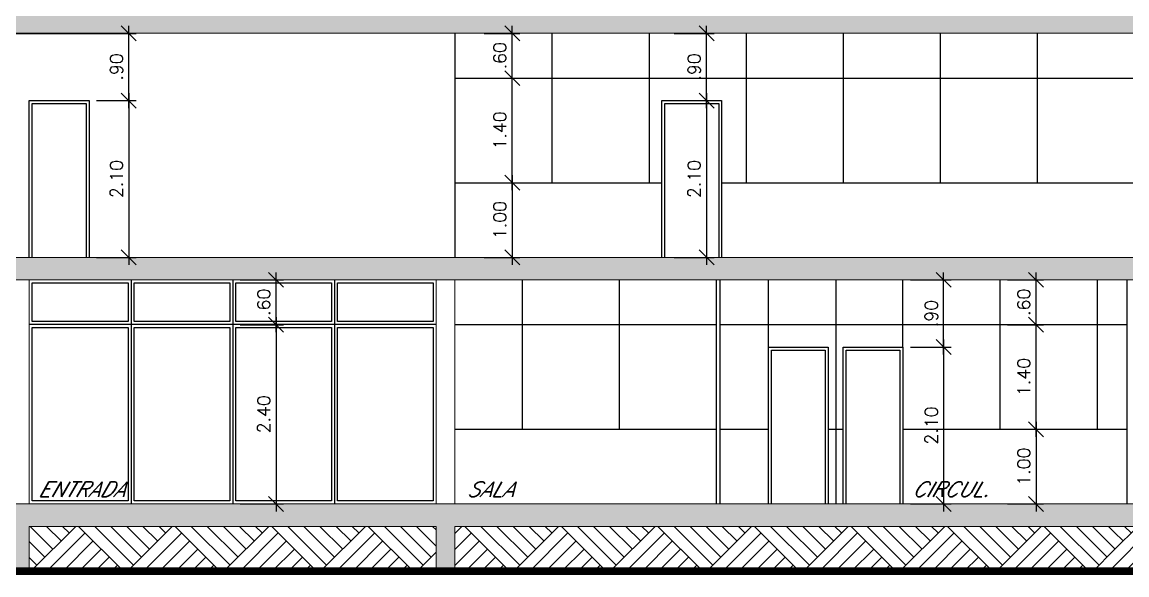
# Model space of a CAD drawing. Header units: millimetres. Extents: x 521 to 1055, y 261 to 520.
# Drawn here: x 854.61 to 869.4, y 453.61 to 461.01 of the extents above; entities that cross this region are included whole.
import ezdxf

# ---------------------------------------------------------------- set-up
doc = ezdxf.new("R2010")
doc.units = ezdxf.units.MM
doc.linetypes.add('CONTINU', pattern=[0])
doc.layers.add('0.1', color=8, linetype='Continuous', lineweight=13)
doc.styles.add('ROMANS', font='romans')
doc.styles.get("Standard").update_dxf_attribs({"font": 'romans.shx'})
doc.dimstyles.new('Fares Eng - 50', dxfattribs={"dimscale": 2, "dimtxt": 0.085, "dimasz": 0.1, "dimexe": 0.05, "dimexo": 0.05, "dimgap": 0.04, "dimtad": 1, "dimzin": 4, "dimdsep": 46, "dimtxsty": 'ROMANS', "dimblk1": 'OBLIQUE', "dimblk2": 'OBLIQUE', "dimsah": 1, "dimcen": 0.05, "dimdle": 0.05, "dimclrd": 8, "dimclre": 8, "dimclrt": 8, "dimaunit": 1, "dimadec": 0, "dimazin": 0, "dimtfac": 1, "dimtix": 1, "dimtmove": 2, "dimatfit": 0, "dimldrblk": 'OPEN90', "dimfxl": 1, "dimtolj": 1, "dimtzin": 0, "dimarcsym": 0})
pattern_1 = [(50, (2.50527, -1.5628), (0.273277003, -0.02390863), [0.028575, -0.314325]), (355, (2.50527, -1.5628), (-0.05286424, 0.286584964), [0.02286, -0.25146]), (100.451, (2.52804, -1.56478), (0.22041375, 0.26267503), [0.024285, -0.267135]), (46.1842, (2.50527, -1.4866), (0.40661856, -0.06306349), [0.0428625, -0.4714875]), (96.6356, (2.53915, -1.49184), (0.35610635, 0.37113833), [0.0364275, -0.4007025]), (351.184, (2.50527, -1.4866), (0.3561069, 0.37113768), [0.03429, -0.37719]), (21, (2.54337, -1.50564), (0.22742232, -0.15339828), [0.028575, -0.314325]), (326, (2.54337, -1.50564), (0.09270304, 0.27628195), [0.02286, -0.25146]), (71.4514, (2.56232, -1.51842), (0.320124736, 0.12288429), [0.024285, -0.267135]), (37.5, (2.50527, -1.56279), (0.004632905, 0.126832558), [0, -0.248412, 0, -0.25527, 0, -0.2524125]), (7.5, (2.50527, -1.56279), (0.100229494, 0.150270862), [0, -0.145542, 0, -0.242697, 0, -0.0962025]), (327.5, (2.4203, -1.56279), (0.203385893, -0.008593116), [0, -0.09525, 0, -0.29718, 0, -0.394335]), (317.5, (2.3822, -1.56279), (0.222193772, 0.038139737), [0, -0.123825, 0, -0.197358, 0, -0.280035])]
pattern_2 = [(135, (2.5053, -1.5628), (-1.2931569, 0), [0.9144, -0.9144]), (135, (2.613, -1.455), (-1.2931569, 0), [0.9144, -0.9144]), (135, (2.7208, -1.3473), (-1.2931569, 0), [0.9144, -0.9144]), (135, (2.8286, -1.2395), (-1.2931569, 0), [0.9144, -0.9144]), (135, (2.9363, -1.1317), (-1.2931569, 0), [0.9144, -0.9144]), (135, (3.0441, -1.024), (-1.2931569, 0), [0.9144, -0.9144]), (135, (3.15185, -0.9162), (-1.2931569, 0), [0.9144, -0.9144]), (45, (1.8587, -0.9162), (1.2931569, 0), [0.9144, -0.9144]), (45, (1.7509, -0.80845), (1.2931569, 0), [0.9144, -0.9144]), (45, (1.6432, -0.7007), (1.2931569, 0), [0.9144, -0.9144]), (45, (1.5354, -0.5929), (1.2931569, 0), [0.9144, -0.9144]), (45, (1.4276, -0.4852), (1.2931569, 0), [0.9144, -0.9144]), (45, (1.3199, -0.3774), (1.2931569, 0), [0.9144, -0.9144]), (45, (1.2121, -0.2696), (1.2931569, 0), [0.9144, -0.9144])]

# ---------------------------------------------------------------- blocks, each defined once
blk = doc.blocks.new('_OBLIQUE')
at = {"color": 0, "linetype": 'ByBlock'}
blk.add_line((-0.5, -0.5), (0.5, 0.5), dxfattribs=at)
blk = doc.blocks.new('*D1822')
at = {"layer": '0.1', "color": 8, "linetype": 'CONTINU', "lineweight": -2, "transparency": 16777216}
for p, q in [((857.527, 456.956), (858.108, 456.956)), ((858.008, 457.056), (858.008, 454.456)), ((857.527, 454.556), (858.108, 454.556))]:
    blk.add_line(p, q, dxfattribs=at)
at = {"layer": 'DEFPOINTS', "color": 0, "linetype": 'CONTINU', "lineweight": -2, "transparency": 16777216}
for p in [(857.427, 456.956), (857.427, 454.556), (858.008, 454.556)]:
    blk.add_point(p, dxfattribs=at)
at = {"layer": '0.1', "color": 8, "linetype": 'CONTINU', "lineweight": -2, "transparency": 16777216, "xscale": 0.2, "yscale": 0.2, "zscale": 0.2}
for p, rotation in [((858.008, 456.956), 90), ((858.008, 454.556), 270)]:
    blk.add_blockref('_OBLIQUE', p, dxfattribs=dict(at, rotation=rotation))
at = {"layer": '0.1', "color": 8, "linetype": 'CONTINU', "lineweight": -2, "transparency": 16777216, "insert": (857.843, 455.756), "char_height": 0.17, "attachment_point": 5, "rotation": 90, "style": 'ROMANS'}
blk.add_mtext('\\A1;2.40', dxfattribs=at)
blk = doc.blocks.new('_Open90')
at = {"color": 0, "linetype": 'ByBlock', "lineweight": -2}
for p, q in [((0, 0), (-1, 0)), ((-0.5, 0.5), (0, 0)), ((0, 0), (-0.5, -0.5))]:
    blk.add_line(p, q, dxfattribs=at)
blk = doc.blocks.new('*D1823')
at = {"layer": '0.1', "color": 8, "linetype": 'CONTINU', "lineweight": -2, "transparency": 16777216}
for p, q in [((858.008, 456.856), (858.008, 457.656)), ((857.527, 457.556), (858.108, 457.556)), ((857.527, 456.956), (858.108, 456.956))]:
    blk.add_line(p, q, dxfattribs=at)
at = {"layer": 'DEFPOINTS', "color": 0, "linetype": 'CONTINU', "lineweight": -2, "transparency": 16777216}
for p in [(857.427, 457.556), (858.008, 457.556), (857.427, 456.956)]:
    blk.add_point(p, dxfattribs=at)
at = {"layer": '0.1', "color": 8, "linetype": 'CONTINU', "lineweight": -2, "transparency": 16777216, "xscale": 0.2, "yscale": 0.2, "zscale": 0.2}
for p, rotation in [((858.008, 457.556), 90), ((858.008, 456.956), 270)]:
    blk.add_blockref('_OBLIQUE', p, dxfattribs=dict(at, rotation=rotation))
at = {"layer": '0.1', "color": 8, "linetype": 'CONTINU', "lineweight": -2, "transparency": 16777216, "insert": (857.843, 457.256), "char_height": 0.17, "attachment_point": 5, "rotation": 90, "style": 'ROMANS'}
blk.add_mtext('\\A1;.60', dxfattribs=at)
blk = doc.blocks.new('*D1824')
at = {"layer": '0.1', "color": 8, "linetype": 'CONTINU', "lineweight": -2, "transparency": 16777216}
for p, q in [((866.502, 456.656), (867.048, 456.656)), ((866.948, 456.756), (866.948, 454.456)), ((866.502, 454.556), (867.048, 454.556))]:
    blk.add_line(p, q, dxfattribs=at)
at = {"layer": 'DEFPOINTS', "color": 0, "linetype": 'CONTINU', "lineweight": -2, "transparency": 16777216}
for p in [(866.402, 456.656), (866.402, 454.556), (866.948, 454.556)]:
    blk.add_point(p, dxfattribs=at)
at = {"layer": '0.1', "color": 8, "linetype": 'CONTINU', "lineweight": -2, "transparency": 16777216, "xscale": 0.2, "yscale": 0.2, "zscale": 0.2}
for p, rotation in [((866.948, 456.656), 90), ((866.948, 454.556), 270)]:
    blk.add_blockref('_OBLIQUE', p, dxfattribs=dict(at, rotation=rotation))
at = {"layer": '0.1', "color": 8, "linetype": 'CONTINU', "lineweight": -2, "transparency": 16777216, "insert": (866.783, 455.606), "char_height": 0.17, "attachment_point": 5, "rotation": 90, "style": 'ROMANS'}
blk.add_mtext('\\A1;2.10', dxfattribs=at)
blk = doc.blocks.new('*D1825')
at = {"layer": '0.1', "color": 8, "linetype": 'CONTINU', "lineweight": -2, "transparency": 16777216}
for p, q in [((866.948, 456.556), (866.948, 457.656)), ((866.502, 457.556), (867.048, 457.556)), ((866.502, 456.656), (867.048, 456.656))]:
    blk.add_line(p, q, dxfattribs=at)
at = {"layer": 'DEFPOINTS', "color": 0, "linetype": 'CONTINU', "lineweight": -2, "transparency": 16777216}
for p in [(866.402, 457.556), (866.948, 457.556), (866.402, 456.656)]:
    blk.add_point(p, dxfattribs=at)
at = {"layer": '0.1', "color": 8, "linetype": 'CONTINU', "lineweight": -2, "transparency": 16777216, "xscale": 0.2, "yscale": 0.2, "zscale": 0.2}
for p, rotation in [((866.948, 457.556), 90), ((866.948, 456.656), 270)]:
    blk.add_blockref('_OBLIQUE', p, dxfattribs=dict(at, rotation=rotation))
at = {"layer": '0.1', "color": 8, "linetype": 'CONTINU', "lineweight": -2, "transparency": 16777216, "insert": (866.783, 457.106), "char_height": 0.17, "attachment_point": 5, "rotation": 90, "style": 'ROMANS'}
blk.add_mtext('\\A1;.90', dxfattribs=at)
blk = doc.blocks.new('*D1826')
at = {"layer": '0.1', "color": 8, "linetype": 'CONTINU', "lineweight": -2, "transparency": 16777216}
for p, q in [((868.186, 455.656), (868.186, 454.456)), ((867.802, 455.556), (868.286, 455.556)), ((867.802, 454.556), (868.286, 454.556))]:
    blk.add_line(p, q, dxfattribs=at)
at = {"layer": 'DEFPOINTS', "color": 0, "linetype": 'CONTINU', "lineweight": -2, "transparency": 16777216}
for p in [(867.702, 455.556), (867.702, 454.556), (868.186, 454.556)]:
    blk.add_point(p, dxfattribs=at)
at = {"layer": '0.1', "color": 8, "linetype": 'CONTINU', "lineweight": -2, "transparency": 16777216, "xscale": 0.2, "yscale": 0.2, "zscale": 0.2}
for p, rotation in [((868.186, 455.556), 90), ((868.186, 454.556), 270)]:
    blk.add_blockref('_OBLIQUE', p, dxfattribs=dict(at, rotation=rotation))
at = {"layer": '0.1', "color": 8, "linetype": 'CONTINU', "lineweight": -2, "transparency": 16777216, "insert": (868.021, 455.056), "char_height": 0.17, "attachment_point": 5, "rotation": 90, "style": 'ROMANS'}
blk.add_mtext('\\A1;1.00', dxfattribs=at)
blk = doc.blocks.new('*D1827')
at = {"layer": '0.1', "color": 8, "linetype": 'CONTINU', "lineweight": -2, "transparency": 16777216}
for p, q in [((867.802, 456.956), (868.286, 456.956)), ((868.186, 455.456), (868.186, 457.056)), ((867.802, 455.556), (868.286, 455.556))]:
    blk.add_line(p, q, dxfattribs=at)
at = {"layer": 'DEFPOINTS', "color": 0, "linetype": 'CONTINU', "lineweight": -2, "transparency": 16777216}
for p in [(867.702, 456.956), (868.186, 456.956), (867.702, 455.556)]:
    blk.add_point(p, dxfattribs=at)
at = {"layer": '0.1', "color": 8, "linetype": 'CONTINU', "lineweight": -2, "transparency": 16777216, "xscale": 0.2, "yscale": 0.2, "zscale": 0.2}
for p, rotation in [((868.186, 456.956), 90), ((868.186, 455.556), 270)]:
    blk.add_blockref('_OBLIQUE', p, dxfattribs=dict(at, rotation=rotation))
at = {"layer": '0.1', "color": 8, "linetype": 'CONTINU', "lineweight": -2, "transparency": 16777216, "insert": (868.021, 456.256), "char_height": 0.17, "attachment_point": 5, "rotation": 90, "style": 'ROMANS'}
blk.add_mtext('\\A1;1.40', dxfattribs=at)
blk = doc.blocks.new('*D1828')
at = {"layer": '0.1', "color": 8, "linetype": 'CONTINU', "lineweight": -2, "transparency": 16777216}
for p, q in [((868.186, 456.856), (868.186, 457.656)), ((867.802, 457.556), (868.286, 457.556)), ((867.802, 456.956), (868.286, 456.956))]:
    blk.add_line(p, q, dxfattribs=at)
at = {"layer": 'DEFPOINTS', "color": 0, "linetype": 'CONTINU', "lineweight": -2, "transparency": 16777216}
for p in [(867.702, 457.556), (868.186, 457.556), (867.702, 456.956)]:
    blk.add_point(p, dxfattribs=at)
at = {"layer": '0.1', "color": 8, "linetype": 'CONTINU', "lineweight": -2, "transparency": 16777216, "xscale": 0.2, "yscale": 0.2, "zscale": 0.2}
for p, rotation in [((868.186, 457.556), 90), ((868.186, 456.956), 270)]:
    blk.add_blockref('_OBLIQUE', p, dxfattribs=dict(at, rotation=rotation))
at = {"layer": '0.1', "color": 8, "linetype": 'CONTINU', "lineweight": -2, "transparency": 16777216, "insert": (868.021, 457.256), "char_height": 0.17, "attachment_point": 5, "rotation": 90, "style": 'ROMANS'}
blk.add_mtext('\\A1;.60', dxfattribs=at)
blk = doc.blocks.new('*D1862')
at = {"layer": '0.1', "color": 8, "linetype": 'CONTINU', "lineweight": -2, "transparency": 16777216}
for p, q in [((856.035, 460.056), (856.035, 457.756)), ((855.602, 459.956), (856.135, 459.956)), ((855.602, 457.856), (856.135, 457.856))]:
    blk.add_line(p, q, dxfattribs=at)
at = {"layer": 'DEFPOINTS', "color": 0, "linetype": 'CONTINU', "lineweight": -2, "transparency": 16777216}
for p in [(855.502, 459.956), (855.502, 457.856), (856.035, 457.856)]:
    blk.add_point(p, dxfattribs=at)
at = {"layer": '0.1', "color": 8, "linetype": 'CONTINU', "lineweight": -2, "transparency": 16777216, "xscale": 0.2, "yscale": 0.2, "zscale": 0.2}
for p, rotation in [((856.035, 459.956), 90), ((856.035, 457.856), 270)]:
    blk.add_blockref('_OBLIQUE', p, dxfattribs=dict(at, rotation=rotation))
at = {"layer": '0.1', "color": 8, "linetype": 'CONTINU', "lineweight": -2, "transparency": 16777216, "insert": (855.87, 458.906), "char_height": 0.17, "attachment_point": 5, "rotation": 90, "style": 'ROMANS'}
blk.add_mtext('\\A1;2.10', dxfattribs=at)
blk = doc.blocks.new('*D1863')
at = {"layer": '0.1', "color": 8, "linetype": 'CONTINU', "lineweight": -2, "transparency": 16777216}
for p, q in [((856.035, 459.856), (856.035, 460.956)), ((853.097, 460.856), (856.135, 460.856)), ((855.602, 459.956), (856.135, 459.956))]:
    blk.add_line(p, q, dxfattribs=at)
at = {"layer": 'DEFPOINTS', "color": 0, "linetype": 'CONTINU', "lineweight": -2, "transparency": 16777216}
for p in [(852.997, 460.856), (856.035, 460.856), (855.502, 459.956)]:
    blk.add_point(p, dxfattribs=at)
at = {"layer": '0.1', "color": 8, "linetype": 'CONTINU', "lineweight": -2, "transparency": 16777216, "xscale": 0.2, "yscale": 0.2, "zscale": 0.2}
for p, rotation in [((856.035, 460.856), 90), ((856.035, 459.956), 270)]:
    blk.add_blockref('_OBLIQUE', p, dxfattribs=dict(at, rotation=rotation))
at = {"layer": '0.1', "color": 8, "linetype": 'CONTINU', "lineweight": -2, "transparency": 16777216, "insert": (855.87, 460.406), "char_height": 0.17, "attachment_point": 5, "rotation": 90, "style": 'ROMANS'}
blk.add_mtext('\\A1;.90', dxfattribs=at)
blk = doc.blocks.new('*D1864')
at = {"layer": '0.1', "color": 8, "linetype": 'CONTINU', "lineweight": -2, "transparency": 16777216}
for p, q in [((860.794, 458.856), (861.27, 458.856)), ((861.17, 458.956), (861.17, 457.756)), ((860.794, 457.856), (861.27, 457.856))]:
    blk.add_line(p, q, dxfattribs=at)
at = {"layer": 'DEFPOINTS', "color": 0, "linetype": 'CONTINU', "lineweight": -2, "transparency": 16777216}
for p in [(860.694, 458.856), (860.694, 457.856), (861.17, 457.856)]:
    blk.add_point(p, dxfattribs=at)
at = {"layer": '0.1', "color": 8, "linetype": 'CONTINU', "lineweight": -2, "transparency": 16777216, "xscale": 0.2, "yscale": 0.2, "zscale": 0.2}
for p, rotation in [((861.17, 458.856), 90), ((861.17, 457.856), 270)]:
    blk.add_blockref('_OBLIQUE', p, dxfattribs=dict(at, rotation=rotation))
at = {"layer": '0.1', "color": 8, "linetype": 'CONTINU', "lineweight": -2, "transparency": 16777216, "insert": (861.005, 458.356), "char_height": 0.17, "attachment_point": 5, "rotation": 90, "style": 'ROMANS'}
blk.add_mtext('\\A1;1.00', dxfattribs=at)
blk = doc.blocks.new('*D1865')
at = {"layer": '0.1', "color": 8, "linetype": 'CONTINU', "lineweight": -2, "transparency": 16777216}
for p, q in [((861.17, 458.756), (861.17, 460.356)), ((860.794, 460.256), (861.27, 460.256)), ((860.794, 458.856), (861.27, 458.856))]:
    blk.add_line(p, q, dxfattribs=at)
at = {"layer": 'DEFPOINTS', "color": 0, "linetype": 'CONTINU', "lineweight": -2, "transparency": 16777216}
for p in [(860.694, 460.256), (861.17, 460.256), (860.694, 458.856)]:
    blk.add_point(p, dxfattribs=at)
at = {"layer": '0.1', "color": 8, "linetype": 'CONTINU', "lineweight": -2, "transparency": 16777216, "xscale": 0.2, "yscale": 0.2, "zscale": 0.2}
for p, rotation in [((861.17, 460.256), 90), ((861.17, 458.856), 270)]:
    blk.add_blockref('_OBLIQUE', p, dxfattribs=dict(at, rotation=rotation))
at = {"layer": '0.1', "color": 8, "linetype": 'CONTINU', "lineweight": -2, "transparency": 16777216, "insert": (861.005, 459.556), "char_height": 0.17, "attachment_point": 5, "rotation": 90, "style": 'ROMANS'}
blk.add_mtext('\\A1;1.40', dxfattribs=at)
blk = doc.blocks.new('*D1866')
at = {"layer": '0.1', "color": 8, "linetype": 'CONTINU', "lineweight": -2, "transparency": 16777216}
for p, q in [((861.17, 460.156), (861.17, 460.956)), ((860.794, 460.856), (861.27, 460.856)), ((860.794, 460.256), (861.27, 460.256))]:
    blk.add_line(p, q, dxfattribs=at)
at = {"layer": 'DEFPOINTS', "color": 0, "linetype": 'CONTINU', "lineweight": -2, "transparency": 16777216}
for p in [(860.694, 460.856), (861.17, 460.856), (860.694, 460.256)]:
    blk.add_point(p, dxfattribs=at)
at = {"layer": '0.1', "color": 8, "linetype": 'CONTINU', "lineweight": -2, "transparency": 16777216, "xscale": 0.2, "yscale": 0.2, "zscale": 0.2}
for p, rotation in [((861.17, 460.856), 90), ((861.17, 460.256), 270)]:
    blk.add_blockref('_OBLIQUE', p, dxfattribs=dict(at, rotation=rotation))
at = {"layer": '0.1', "color": 8, "linetype": 'CONTINU', "lineweight": -2, "transparency": 16777216, "insert": (861.005, 460.556), "char_height": 0.17, "attachment_point": 5, "rotation": 90, "style": 'ROMANS'}
blk.add_mtext('\\A1;.60', dxfattribs=at)
blk = doc.blocks.new('*D1867')
at = {"layer": '0.1', "color": 8, "linetype": 'CONTINU', "lineweight": -2, "transparency": 16777216}
for p, q in [((863.773, 460.056), (863.773, 457.756)), ((863.34, 459.956), (863.873, 459.956)), ((863.34, 457.856), (863.873, 457.856))]:
    blk.add_line(p, q, dxfattribs=at)
at = {"layer": 'DEFPOINTS', "color": 0, "linetype": 'CONTINU', "lineweight": -2, "transparency": 16777216}
for p in [(863.24, 459.956), (863.24, 457.856), (863.773, 457.856)]:
    blk.add_point(p, dxfattribs=at)
at = {"layer": '0.1', "color": 8, "linetype": 'CONTINU', "lineweight": -2, "transparency": 16777216, "xscale": 0.2, "yscale": 0.2, "zscale": 0.2}
for p, rotation in [((863.773, 459.956), 90), ((863.773, 457.856), 270)]:
    blk.add_blockref('_OBLIQUE', p, dxfattribs=dict(at, rotation=rotation))
at = {"layer": '0.1', "color": 8, "linetype": 'CONTINU', "lineweight": -2, "transparency": 16777216, "insert": (863.608, 458.906), "char_height": 0.17, "attachment_point": 5, "rotation": 90, "style": 'ROMANS'}
blk.add_mtext('\\A1;2.10', dxfattribs=at)
blk = doc.blocks.new('*D1868')
at = {"layer": '0.1', "color": 8, "linetype": 'CONTINU', "lineweight": -2, "transparency": 16777216}
for p, q in [((863.773, 459.856), (863.773, 460.956)), ((863.34, 460.856), (863.873, 460.856)), ((863.34, 459.956), (863.873, 459.956))]:
    blk.add_line(p, q, dxfattribs=at)
at = {"layer": 'DEFPOINTS', "color": 0, "linetype": 'CONTINU', "lineweight": -2, "transparency": 16777216}
for p in [(863.24, 460.856), (863.773, 460.856), (863.24, 459.956)]:
    blk.add_point(p, dxfattribs=at)
at = {"layer": '0.1', "color": 8, "linetype": 'CONTINU', "lineweight": -2, "transparency": 16777216, "xscale": 0.2, "yscale": 0.2, "zscale": 0.2}
for p, rotation in [((863.773, 460.856), 90), ((863.773, 459.956), 270)]:
    blk.add_blockref('_OBLIQUE', p, dxfattribs=dict(at, rotation=rotation))
at = {"layer": '0.1', "color": 8, "linetype": 'CONTINU', "lineweight": -2, "transparency": 16777216, "insert": (863.608, 460.406), "char_height": 0.17, "attachment_point": 5, "rotation": 90, "style": 'ROMANS'}
blk.add_mtext('\\A1;.90', dxfattribs=at)

msp = doc.modelspace()

# ---------------------------------------------------------------- hatches: boundary and pattern name
at = {"layer": '0.1', "linetype": 'CONTINU', "lineweight": -2}
h = msp.add_hatch(dxfattribs=at)
h.set_pattern_fill('AR-CONC', color=8, scale=0.0015, style=0)
h.set_pattern_definition(pattern_1)
h.paths.add_polyline_path([(859.48772, 461.15646), (851.55044, 461.15646), (851.55044, 460.85646), (859.48772, 460.85646)])
h.paths.add_polyline_path([(859.48772, 457.85646), (851.55044, 457.85646), (851.55044, 457.55646), (859.48772, 457.55646)])
h.paths.add_polyline_path([(859.48772, 454.55646), (851.55044, 454.55646), (851.55044, 454.25646), (854.45229, 454.25646), (854.45229, 453.65646), (854.70229, 453.65646), (854.70229, 454.25646), (859.48772, 454.25646)])
h = msp.add_hatch(dxfattribs=at)
h.set_pattern_fill('AR-CONC', color=8, scale=0.0015, style=0)
h.set_pattern_definition(pattern_1)
h.paths.add_polyline_path([(869.23295, 461.15646), (859.48772, 461.15646), (859.48772, 460.85646), (869.23295, 460.85646)])
h.paths.add_polyline_path([(869.23295, 457.85646), (859.48772, 457.85646), (859.48772, 457.55646), (869.23295, 457.55646)])
h.paths.add_polyline_path([(869.23295, 454.55646), (859.48772, 454.55646), (859.48772, 454.25646), (860.15229, 454.25646), (860.15229, 453.65646), (860.40229, 453.65646), (860.40229, 454.25646), (869.23295, 454.25646)])
h = msp.add_hatch(dxfattribs=at)
h.set_pattern_fill('AR-CONC', color=8, scale=0.0015, style=0)
h.set_pattern_definition(pattern_1)
h.paths.add_polyline_path([(878.83808, 461.15646), (869.23295, 461.15646), (869.23295, 460.85646), (878.83808, 460.85646)])
h.paths.add_polyline_path([(878.83808, 457.85646), (869.23295, 457.85646), (869.23295, 457.55646), (878.83808, 457.55646)])
h.paths.add_polyline_path([(878.83808, 454.55646), (869.23295, 454.55646), (869.23295, 454.25646), (878.83808, 454.25646)])
h = msp.add_hatch(dxfattribs=at)
h.set_pattern_fill('AR-PARQ1', color=8, scale=0.003, angle=45, style=0)
h.set_pattern_definition(pattern_2)
h.paths.add_polyline_path([(851.55044, 454.25646), (842.08381, 454.25646), (842.08381, 453.65646), (851.55044, 453.65646)])
h.paths.add_polyline_path([(854.45229, 454.25646), (851.55044, 454.25646), (851.55044, 453.65646), (854.45229, 453.65646)])
h.paths.add_polyline_path([(859.48772, 454.25646), (854.70229, 454.25646), (854.70229, 453.65646), (859.48772, 453.65646)])
h.paths.add_polyline_path([(860.15229, 454.25646), (859.48772, 454.25646), (859.48772, 453.65646), (860.15229, 453.65646)])
h.paths.add_polyline_path([(869.23295, 454.25646), (860.40229, 454.25646), (860.40229, 453.65646), (869.23295, 453.65646)])
h = msp.add_hatch(dxfattribs=at)
h.set_pattern_fill('AR-PARQ1', color=8, scale=0.003, angle=45, style=0)
h.set_pattern_definition(pattern_2)
h.paths.add_polyline_path([(878.83808, 454.25646), (869.23295, 454.25646), (869.23295, 453.65646), (878.83808, 453.65646)])
h.paths.add_polyline_path([(882.65229, 454.25646), (878.83808, 454.25646), (878.83808, 453.65646), (882.65229, 453.65646)])
h.paths.add_polyline_path([(893.90229, 454.25646), (882.90229, 454.25646), (882.90229, 453.65646), (893.90229, 453.65646)])

# ---------------------------------------------------------------- linework, layer by layer
at = {"layer": '0.1', "color": 7}
for p, q in [((824.65229, 460.85646), (882.90229, 460.85646)), ((824.65229, 457.85646), (882.90229, 457.85646)), ((824.65229, 457.55646), (882.90229, 457.55646)), ((854.70229, 457.55646), (854.70229, 454.55646)), ((860.15229, 457.55646), (860.15229, 454.55646)), ((860.40229, 457.55646), (860.40229, 454.55646)), ((824.65229, 454.55646), (894.05229, 454.55646)), ((854.70229, 454.25646), (860.15229, 454.25646)), ((854.70229, 454.25646), (854.70229, 453.65646)), ((860.15229, 454.25646), (860.15229, 453.65646)), ((860.40229, 454.25646), (882.65229, 454.25646)), ((860.40229, 454.25646), (860.40229, 453.65646))]:
    msp.add_line(p, q, dxfattribs=at)
at = {"layer": '0.1', "color": 8, "linetype": 'CONTINU', "lineweight": -2}
for p, q in [((860.40229, 460.85646), (860.40229, 457.85646)), ((861.70229, 460.85646), (861.70229, 458.85646)), ((863.00229, 460.85646), (863.00229, 458.85646)), ((864.30229, 460.85646), (864.30229, 458.85646)), ((865.60229, 460.85646), (865.60229, 458.85646)), ((866.90229, 460.85646), (866.90229, 458.85646)), ((868.20229, 460.85646), (868.20229, 458.85646)), ((860.40229, 460.25646), (876.00229, 460.25646)), ((860.40229, 458.85646), (863.17493, 458.85646)), ((863.97493, 458.85646), (869.95229, 458.85646)), ((856.06479, 457.55646), (856.06479, 454.55646)), ((857.42729, 457.55646), (857.42729, 454.55646)), ((858.78979, 457.55646), (858.78979, 454.55646)), ((861.30229, 457.55646), (861.30229, 455.55646)), ((862.60229, 457.55646), (862.60229, 455.55646)), ((863.90229, 457.55646), (863.90229, 454.55646)), ((863.95229, 457.55646), (863.95229, 454.55646)), ((864.60229, 456.65646), (864.60229, 457.55646)), ((865.50229, 457.55646), (865.50229, 454.55646)), ((866.40229, 456.65646), (866.40229, 457.55646)), ((867.70229, 457.55646), (867.70229, 455.55646)), ((869.00229, 457.55646), (869.00229, 455.55646)), ((869.40229, 457.55646), (869.40229, 454.55646)), ((860.15229, 456.95646), (854.70229, 456.95646)), ((860.40229, 456.95646), (863.90229, 456.95646)), ((863.95229, 456.95646), (869.40229, 456.95646)), ((860.40229, 455.55646), (863.90229, 455.55646)), ((863.95229, 455.55646), (864.60229, 455.55646)), ((865.40229, 455.55646), (865.60229, 455.55646)), ((866.40229, 455.55646), (869.40229, 455.55646))]:
    msp.add_line(p, q, dxfattribs=at)
for points in [[(854.70229, 457.85646), (854.70229, 459.95646), (855.50229, 459.95646), (855.50229, 457.85646)], [(854.74229, 457.85646), (854.74229, 459.91646), (855.46229, 459.91646), (855.46229, 457.85646)], [(863.17493, 457.85646), (863.17493, 459.95646), (863.97493, 459.95646), (863.97493, 457.85646)], [(863.21493, 457.85646), (863.21493, 459.91646), (863.93493, 459.91646), (863.93493, 457.85646)], [(864.60229, 454.55646), (864.60229, 456.65646), (865.40229, 456.65646), (865.40229, 454.55646)], [(864.64229, 454.55646), (864.64229, 456.61646), (865.36229, 456.61646), (865.36229, 454.55646)], [(865.60229, 454.55646), (865.60229, 456.65646), (866.40229, 456.65646), (866.40229, 454.55646)], [(865.64229, 454.55646), (865.64229, 456.61646), (866.36229, 456.61646), (866.36229, 454.55646)]]:
    msp.add_lwpolyline(points, dxfattribs=at)
for points in [[(854.74229, 457.51646), (856.02479, 457.51646), (856.02479, 456.99646), (854.74229, 456.99646)], [(856.10479, 457.51646), (857.38729, 457.51646), (857.38729, 456.99646), (856.10479, 456.99646)], [(857.46729, 457.51646), (858.74979, 457.51646), (858.74979, 456.99646), (857.46729, 456.99646)], [(858.82979, 457.51646), (860.11229, 457.51646), (860.11229, 456.99646), (858.82979, 456.99646)], [(854.74229, 456.91646), (856.02479, 456.91646), (856.02479, 454.59646), (854.74229, 454.59646)], [(856.10479, 456.91646), (857.38729, 456.91646), (857.38729, 454.59646), (856.10479, 454.59646)], [(857.46729, 456.91646), (858.74979, 456.91646), (858.74979, 454.59646), (857.46729, 454.59646)], [(858.82979, 456.91646), (860.11229, 456.91646), (860.11229, 454.59646), (858.82979, 454.59646)]]:
    msp.add_lwpolyline(points, close=True, dxfattribs=at)
at = {"layer": '0.1', "color": 8, "linetype": 'CONTINU', "lineweight": -2, "const_width": 0.1, "flags": 128}
msp.add_lwpolyline([(896.49153, 454.10646), (894.10229, 454.10646), (894.10229, 453.65646), (806.35229, 453.65646), (806.35229, 454.10646), (804.81063, 454.10646)], dxfattribs=at)

# ---------------------------------------------------------------- texts
at = {"layer": '0.1', "color": 8, "oblique": 30}
for s, p in [('ENTRADA', (854.81649, 454.65338)), ('SALA', (860.55755, 454.65338)), ('CIRCUL.', (866.52375, 454.65338))]:
    msp.add_text(s, height=0.2, dxfattribs=at).set_placement(p)

# ---------------------------------------------------------------- dimensions: what is measured, and where the dimension line sits
at = {"layer": '0.1', "color": 8, "linetype": 'CONTINU', "lineweight": -2}
for base, p1, p2, picture, middle in [((856.03526, 460.85646), (855.50229, 459.95646), (852.99703, 460.85646), '*D1863', (855.87026, 460.40646)), ((861.16955, 460.85646), (860.69429, 460.25646), (860.69429, 460.85646), '*D1866', (861.00455, 460.55646)), ((863.77314, 460.85646), (863.24017, 459.95646), (863.24017, 460.85646), '*D1868', (863.60814, 460.40646)), ((861.16955, 460.25646), (860.69429, 458.85646), (860.69429, 460.25646), '*D1865', (861.00455, 459.55646)), ((856.03526, 457.85646), (855.50229, 459.95646), (855.50229, 457.85646), '*D1862', (855.87026, 458.90646)), ((863.77314, 457.85646), (863.24017, 459.95646), (863.24017, 457.85646), '*D1867', (863.60814, 458.90646)), ((861.16955, 457.85646), (860.69429, 458.85646), (860.69429, 457.85646), '*D1864', (861.00455, 458.35646)), ((858.00775, 457.55646), (857.42729, 456.95646), (857.42729, 457.55646), '*D1823', (857.84275, 457.25646)), ((866.94756, 457.55646), (866.40229, 456.65646), (866.40229, 457.55646), '*D1825', (866.78256, 457.10646)), ((868.18578, 457.55646), (867.70229, 456.95646), (867.70229, 457.55646), '*D1828', (868.02078, 457.25646)), ((858.00775, 454.55646), (857.42729, 456.95646), (857.42729, 454.55646), '*D1822', (857.84275, 455.75646)), ((868.18578, 456.95646), (867.70229, 455.55646), (867.70229, 456.95646), '*D1827', (868.02078, 456.25646)), ((866.94756, 454.55646), (866.40229, 456.65646), (866.40229, 454.55646), '*D1824', (866.78256, 455.60646)), ((868.18578, 454.55646), (867.70229, 455.55646), (867.70229, 454.55646), '*D1826', (868.02078, 455.05646))]:
    dim = msp.add_linear_dim(base=base, p1=p1, p2=p2, angle=90, dimstyle='Fares Eng - 50', dxfattribs=at)
    dim.commit()
    dim.dimension.update_dxf_attribs({"geometry": picture, "text_midpoint": middle})

doc.saveas('drawing.dxf')
